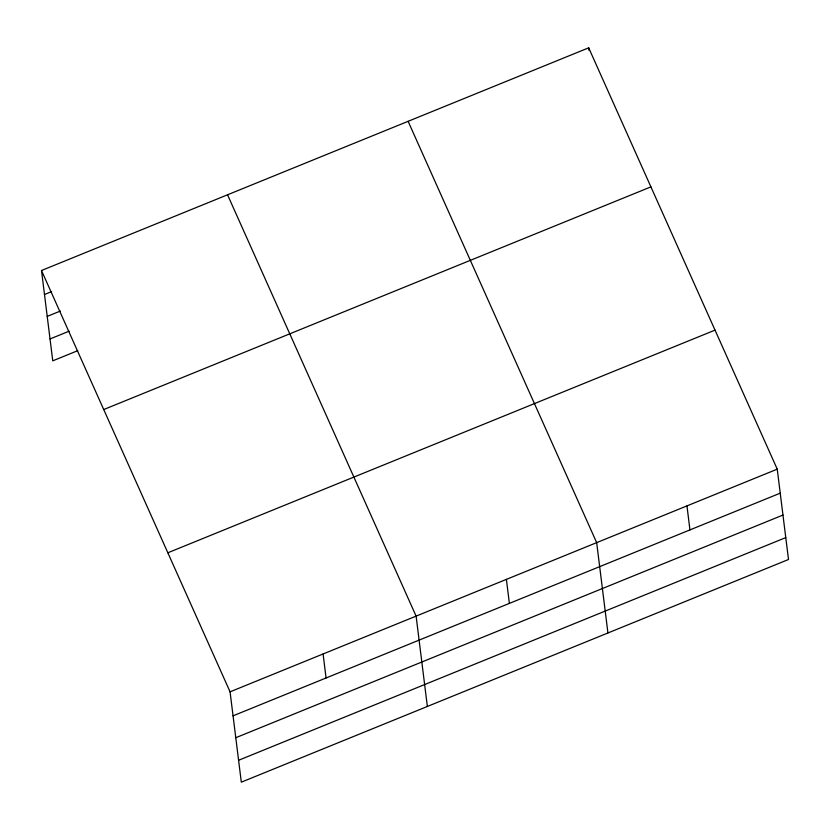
<?xml version="1.0" encoding="UTF-8"?>
<svg xmlns="http://www.w3.org/2000/svg" width="830" height="830" viewBox="0 0 830 830"><rect width="100%" height="100%" fill="white"/><g stroke="black" fill="none" stroke-linecap="round" stroke-linejoin="round"><path stroke-width="1.25" d="M41.5 270.507L588.688 47.829L777.243 469.158L788.5 559.493L241.312 782.171L230.066 691.826L41.5 270.507L52.757 360.843L77.792 350.654M44.488 294.505L51.647 291.6M47.217 316.396L60.331 311.063M50.028 338.951L69.108 331.191M103.729 409.543L650.907 186.875M167.836 552.79L715.024 330.122M230.066 691.826L777.243 469.158M233.054 715.834L780.241 493.165M235.782 737.725L782.96 515.057M238.584 760.28L785.771 537.601M408.111 121.315L596.677 542.644L607.934 632.979M227.544 194.791L416.11 616.119L427.357 706.465M686.96 505.895L689.948 529.903M588.688 47.829L588.999 50.36M506.393 579.382L509.381 603.389M323.088 653.978L326.076 677.986"/></g></svg>
